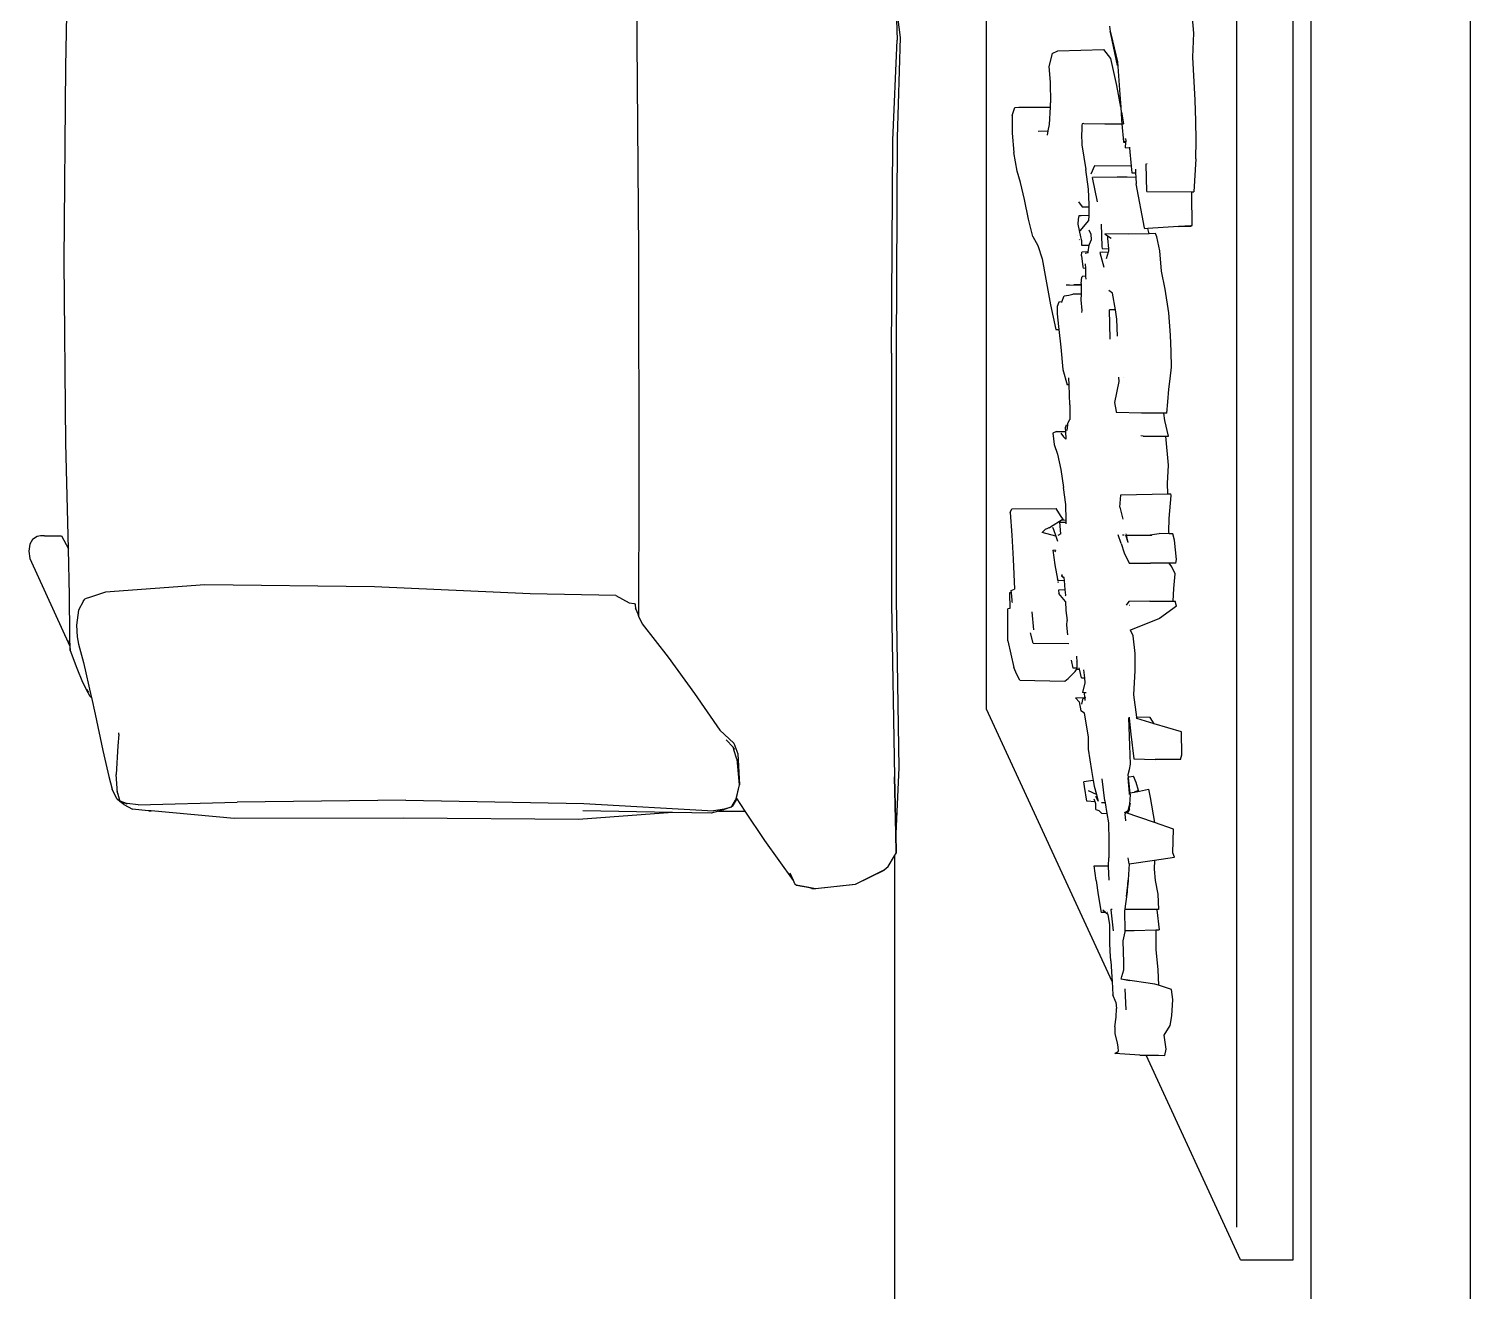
# Model space of a CAD drawing. Header units: millimetres. Extents: x -650 to 3773, y 316 to 2389.
# Drawn here: x 750.1 to 827, y 441.5 to 508.8 of the extents above; entities that cross this region are included whole.
import ezdxf

# ---------------------------------------------------------------- set-up
doc = ezdxf.new("R2010")
doc.units = ezdxf.units.MM

# ---------------------------------------------------------------- blocks, each defined once
blk = doc.blocks.new('A$C1e894cf7')
for p, q in [((0, 338.295), (769.932, 338.295)), ((761.447, 329.809), (436.163, 329.809)), ((700.037, 328.86), (610.076, 328.86)), ((700.037, 326.049), (700.037, 328.86)), ((700.037, 326.049), (689.125, 321.014)), ((611.024, 325.837), (698.115, 325.837)), ((698.115, 325.837), (698.297, 325.837)), ((638.195, 323.633), (635.899, 323.508)), ((639.298, 323.663), (638.195, 323.633)), ((640.354, 323.68), (639.298, 323.663)), ((641.331, 323.668), (640.354, 323.68)), ((641.331, 323.668), (643.079, 323.553)), ((634.622, 323.557), (633.203, 323.436)), ((635.899, 323.508), (634.622, 323.557)), ((643.065, 321.059), (643.078, 323.461)), ((643.078, 323.461), (643.079, 323.553)), ((643.226, 323.458), (643.078, 323.461)), ((644.888, 323.472), (643.226, 323.458)), ((644.888, 323.472), (644.893, 323.403)), ((644.907, 323.405), (644.888, 323.472)), ((644.893, 323.403), (644.907, 323.405)), ((644.893, 323.403), (644.935, 322.75)), ((644.935, 322.75), (644.907, 323.405)), ((671.889, 322.895), (671.455, 321.442)), ((673.113, 322.914), (671.889, 322.895)), ((673.35, 322.841), (673.113, 322.914)), ((673.35, 322.841), (673.35, 321.493)), ((644.935, 322.75), (645.041, 321.105)), ((648.275, 322.037), (647.315, 321.831)), ((649.544, 322.223), (648.275, 322.037)), ((650.724, 322.322), (649.544, 322.223)), ((651.591, 322.352), (650.724, 322.322)), ((652.439, 322.363), (651.591, 322.352)), ((653.05, 322.298), (652.439, 322.363)), ((653.608, 322.221), (653.05, 322.298)), ((654.286, 322.178), (653.608, 322.221)), ((654.896, 322.114), (654.286, 322.178)), ((654.896, 322.114), (654.895, 321.964)), ((656.122, 322.204), (655.276, 322.005)), ((656.116, 320.864), (656.121, 322.07)), ((657.661, 322.205), (656.121, 322.07)), ((656.121, 322.07), (656.122, 322.204)), ((658.64, 322.161), (657.661, 322.205)), ((659.191, 322.168), (658.64, 322.161)), ((659.285, 322.349), (659.188, 322.336)), ((659.191, 322.168), (659.188, 322.336)), ((659.237, 319.664), (659.191, 322.168)), ((660.509, 322.253), (659.285, 322.349)), ((661.2, 322.219), (660.509, 322.253)), ((661.318, 322.238), (661.2, 322.219)), ((661.318, 322.238), (661.314, 321.714)), ((661.319, 322.435), (661.318, 322.238)), ((661.67, 322.525), (661.319, 322.435)), ((662.696, 322.639), (661.67, 322.525)), ((662.889, 322.592), (662.696, 322.639)), ((662.887, 322.249), (662.883, 321.247)), ((662.889, 322.592), (662.887, 322.249)), ((663.092, 322.392), (662.887, 322.249)), ((663.459, 322.565), (663.092, 322.392)), ((664.238, 322.492), (663.459, 322.565)), ((664.91, 322.449), (664.238, 322.492)), ((665.181, 322.634), (664.91, 322.564)), ((664.91, 322.449), (664.91, 322.564)), ((664.918, 321.22), (664.91, 322.449)), ((665.181, 322.634), (665.836, 321.735)), ((677.067, 322.47), (676.719, 321.456)), ((678.332, 322.435), (677.067, 322.47)), ((678.571, 322.537), (678.332, 322.435)), ((678.729, 321.465), (678.571, 322.537)), ((685.633, 322.372), (685.397, 321.671)), ((686.162, 322.435), (685.633, 322.372)), ((687.022, 322.392), (686.162, 322.435)), ((687.55, 322.292), (687.022, 322.392)), ((688.052, 321.981), (687.55, 322.292)), ((688.807, 322.092), (688.052, 321.981)), ((689.136, 322.013), (688.807, 322.092)), ((645.481, 321.592), (645.315, 321.514)), ((645.315, 321.514), (645.323, 321.173)), ((646.233, 321.747), (645.481, 321.592)), ((647.315, 321.831), (646.233, 321.747)), ((654.895, 321.964), (654.889, 320.772)), ((655.276, 322.005), (654.895, 321.964)), ((661.387, 321.098), (661.314, 321.714)), ((661.387, 321.098), (661.388, 321.312)), ((665.836, 321.735), (666.459, 320.177)), ((671.455, 321.442), (671.127, 321.238)), ((671.455, 321.442), (671.18, 320.522)), ((673.326, 320.361), (673.35, 321.493)), ((675.384, 321.235), (676.719, 321.456)), ((676.719, 321.456), (676.186, 319.9)), ((678.729, 321.465), (679.203, 321.447)), ((678.93, 320.107), (678.729, 321.465)), ((679.203, 321.447), (679.811, 321.503)), ((679.811, 321.503), (680.542, 321.634)), ((680.542, 321.634), (681.355, 321.67)), ((681.354, 321.272), (681.353, 320.333)), ((681.355, 321.476), (681.354, 321.272)), ((681.354, 321.272), (681.369, 321.273)), ((681.355, 321.67), (681.355, 321.587)), ((681.355, 321.587), (681.37, 321.581)), ((681.355, 321.587), (681.355, 321.476)), ((681.369, 321.478), (681.355, 321.476)), ((681.37, 321.581), (682.439, 321.71)), ((682.443, 321.536), (682.439, 321.71)), ((682.443, 321.536), (683.483, 321.534)), ((682.47, 320.377), (682.443, 321.536)), ((683.483, 321.534), (684.581, 321.636)), ((684.581, 321.636), (685.397, 321.671)), ((685.334, 321.483), (685.087, 319.799)), ((685.397, 321.671), (685.334, 321.483)), ((689.125, 321.014), (689.132, 321.674)), ((689.132, 321.674), (689.136, 322.013)), ((641.589, 320.991), (641.605, 321.023)), ((641.59, 321.077), (641.59, 321.047)), ((643.065, 321.059), (641.605, 321.023)), ((645.013, 320.935), (642.652, 320.476)), ((645.013, 320.935), (645.012, 320.939)), ((645.052, 320.943), (645.013, 320.935)), ((645.047, 321.106), (645.041, 321.105)), ((645.041, 321.105), (645.052, 320.943)), ((645.323, 321.173), (645.047, 321.106)), ((645.323, 321.173), (645.35, 320.09)), ((654.889, 320.772), (654.861, 319.429)), ((656.116, 320.864), (656.099, 320.725)), ((661.386, 320.037), (661.387, 321.098)), ((662.881, 320.117), (662.883, 321.247)), ((664.918, 321.22), (664.94, 320.092)), ((671.107, 320.514), (669.908, 320.366)), ((671.127, 321.238), (671.107, 320.514)), ((671.18, 320.522), (671.107, 320.514)), ((675.02, 320.611), (674.589, 320.476)), ((674.935, 321.14), (675.384, 321.235)), ((675.09, 320.497), (674.935, 321.14)), ((675.02, 320.611), (675.108, 320.382)), ((675.09, 320.497), (675.11, 320.382)), ((689.121, 320.672), (689.042, 319.34)), ((689.121, 320.672), (689.125, 321.014)), ((639.132, 319.771), (638.837, 319.712)), ((639.455, 319.835), (639.141, 319.773)), ((639.231, 319.709), (639.455, 319.729)), ((639.455, 319.802), (639.455, 319.835)), ((639.455, 319.729), (640.421, 319.817)), ((639.455, 319.729), (639.455, 319.767)), ((639.457, 318.82), (639.455, 319.729)), ((640.297, 319.932), (640.266, 319.876)), ((640.297, 319.932), (640.416, 319.925)), ((640.416, 319.925), (640.421, 319.817)), ((640.416, 319.925), (640.428, 319.924)), ((640.421, 319.817), (640.432, 319.818)), ((640.432, 319.818), (640.428, 319.924)), ((640.428, 319.924), (640.743, 319.905)), ((640.704, 320.125), (640.753, 320.13)), ((640.753, 320.13), (640.743, 319.905)), ((640.753, 320.13), (641.721, 320.223)), ((641.721, 320.223), (641.699, 318.259)), ((641.721, 320.223), (642.075, 320.258)), ((641.876, 320.445), (642.077, 320.453)), ((642.075, 320.258), (642.077, 320.453)), ((642.077, 320.453), (642.312, 320.463)), ((642.31, 319.996), (642.294, 319.995)), ((642.31, 319.996), (642.308, 319.477)), ((642.312, 320.463), (642.31, 319.996)), ((642.312, 320.463), (642.652, 320.476)), ((645.35, 320.09), (645.333, 318.809)), ((652.974, 319.833), (652.974, 319.83)), ((659.895, 319.619), (660.546, 319.775)), ((661.386, 319.968), (661.318, 319.953)), ((661.385, 319.75), (661.385, 319.845)), ((661.78, 320.055), (661.386, 319.928)), ((661.78, 320.055), (661.386, 319.968)), ((661.386, 319.968), (661.386, 320.037)), ((661.847, 319.683), (662.34, 319.846)), ((662.34, 319.846), (662.881, 320.117)), ((664.94, 320.092), (665.13, 319.955)), ((665.127, 320.116), (665.127, 320.132)), ((666.454, 320.174), (666.45, 320.183)), ((666.459, 320.177), (666.454, 320.174)), ((666.454, 320.174), (666.459, 320.175)), ((666.765, 320.333), (666.459, 320.177)), ((666.459, 320.177), (666.459, 320.175)), ((667.698, 320.424), (666.765, 320.333)), ((668.614, 320.424), (667.698, 320.424)), ((669.908, 320.366), (668.614, 320.424)), ((671.095, 320.11), (671.144, 320.115)), ((671.105, 320.475), (671.105, 320.469)), ((672.61, 320.141), (671.138, 320.101)), ((671.138, 320.101), (671.147, 320.115)), ((671.138, 320.101), (671.144, 320.115)), ((671.144, 320.115), (671.147, 320.115)), ((671.147, 320.115), (672.012, 320.198)), ((672.012, 320.198), (673.326, 320.361)), ((673.608, 320.181), (672.61, 320.141)), ((673.899, 320.126), (673.608, 320.181)), ((674.164, 320.061), (673.899, 320.126)), ((675.147, 320.165), (674.164, 320.061)), ((674.589, 320.476), (674.246, 320.349)), ((674.281, 320.108), (674.246, 320.349)), ((675.153, 320.131), (674.33, 320.056)), ((675.108, 320.382), (675.11, 320.382)), ((675.108, 320.382), (675.112, 320.371)), ((675.11, 320.382), (675.112, 320.371)), ((675.112, 320.371), (675.147, 320.165)), ((675.239, 320.175), (675.147, 320.165)), ((675.148, 320.163), (675.152, 320.141)), ((675.222, 320.137), (675.153, 320.131)), ((675.153, 320.136), (675.153, 320.131)), ((675.736, 320.147), (675.239, 320.175)), ((675.736, 320.147), (675.695, 320.158)), ((675.695, 320.158), (675.754, 320.146)), ((676.077, 320.058), (675.736, 320.147)), ((675.754, 320.146), (675.736, 320.147)), ((675.754, 320.146), (675.757, 320.146)), ((675.757, 320.146), (676.04, 320.092)), ((676.049, 320.088), (675.757, 320.146)), ((676.033, 320.131), (675.757, 320.146)), ((676.033, 320.131), (676.172, 320.063)), ((676.06, 320.085), (676.033, 320.131)), ((676.049, 320.088), (676.04, 320.092)), ((676.063, 320.081), (676.049, 320.088)), ((676.06, 320.085), (676.049, 320.088)), ((676.172, 320.063), (676.06, 320.085)), ((676.063, 320.081), (676.06, 320.085)), ((676.159, 320.036), (676.063, 320.081)), ((676.077, 320.058), (676.063, 320.081)), ((676.159, 320.036), (676.077, 320.058)), ((676.178, 319.888), (676.077, 320.058)), ((676.18, 319.892), (676.172, 320.063)), ((676.172, 319.88), (676.26, 319.893)), ((676.178, 319.888), (676.172, 319.88)), ((676.18, 319.892), (676.178, 319.888)), ((676.181, 319.883), (676.178, 319.888)), ((676.186, 319.9), (676.18, 319.892)), ((676.181, 319.883), (676.18, 319.892)), ((676.186, 319.9), (676.181, 319.883)), ((676.622, 319.938), (676.26, 319.893)), ((678.919, 320.106), (678.596, 320.056)), ((678.928, 320.106), (678.919, 320.106)), ((678.93, 320.107), (680.058, 320.039)), ((680.17, 320.042), (679.802, 320.065)), ((680.248, 320.028), (679.802, 320.065)), ((680.058, 320.039), (679.802, 320.065)), ((680.662, 319.977), (680.058, 320.039)), ((680.248, 320.028), (680.058, 320.039)), ((680.293, 320.025), (680.17, 320.042)), ((680.293, 320.025), (680.248, 320.028)), ((680.302, 320.024), (680.293, 320.025)), ((680.417, 320.017), (680.302, 320.024)), ((680.662, 319.977), (680.302, 320.024)), ((681.449, 319.888), (680.417, 320.017)), ((681.353, 320.333), (681.354, 319.915)), ((682.485, 319.902), (681.449, 319.888)), ((682.485, 319.902), (682.47, 320.377)), ((682.544, 319.903), (682.485, 319.902)), ((683.034, 319.785), (682.544, 319.903)), ((684.183, 319.834), (683.034, 319.785)), ((684.569, 319.822), (684.183, 319.834)), ((684.932, 319.728), (684.569, 319.822)), ((685.071, 319.692), (684.932, 319.728)), ((685.164, 320.134), (685.071, 319.692)), ((685.087, 319.799), (685.071, 319.692)), ((685.581, 319.873), (686.705, 319.934)), ((634.247, 319.067), (634.542, 319.102)), ((634.535, 319.104), (636.147, 319.481)), ((634.661, 319.13), (634.535, 319.104)), ((634.542, 319.102), (634.661, 319.13)), ((636.344, 319.489), (634.661, 319.13)), ((634.661, 319.13), (636.147, 319.481)), ((635.982, 319.132), (635.5, 318.757)), ((637.405, 319.45), (635.982, 319.132)), ((636.147, 319.481), (637.895, 319.615)), ((638.576, 319.663), (637.405, 319.45)), ((637.895, 319.615), (638.576, 319.663)), ((638.576, 319.663), (639.231, 319.709)), ((638.777, 319.701), (638.773, 319.7)), ((642.308, 319.477), (642.319, 318.156)), ((645.333, 318.809), (645.435, 318.964)), ((645.435, 318.964), (645.552, 319.143)), ((645.435, 318.964), (645.557, 318.948)), ((645.557, 318.948), (646.123, 319.002)), ((646.109, 318.673), (646.123, 319.002)), ((646.123, 319.002), (646.26, 319.015)), ((646.26, 319.015), (646.271, 319.012)), ((646.271, 318.985), (646.271, 319.012)), ((646.271, 319.012), (646.311, 318.998)), ((646.311, 318.998), (646.321, 318.554)), ((646.311, 318.998), (646.665, 318.879)), ((648.492, 319.223), (648.34, 319.03)), ((649.386, 319.378), (648.492, 319.223)), ((649.386, 319.378), (649.372, 319.057)), ((650.144, 319.083), (649.372, 319.057)), ((649.875, 319.462), (649.386, 319.378)), ((650.788, 319.485), (649.875, 319.462)), ((650.945, 319.105), (650.144, 319.083)), ((652.969, 319.541), (653.205, 319.561)), ((653.205, 319.561), (654.324, 319.334)), ((654.324, 319.334), (654.791, 319.412)), ((654.791, 319.412), (654.861, 319.429)), ((659.264, 319.66), (659.237, 319.664)), ((659.895, 319.619), (659.264, 319.66)), ((661.847, 319.683), (661.384, 319.522)), ((685.192, 319.2), (670.668, 312.499)), ((676.232, 318.919), (676.744, 319.004)), ((676.744, 319.004), (677.692, 319.031)), ((677.692, 319.031), (678.601, 319.027)), ((679.03, 319.012), (678.601, 319.027)), ((679.03, 319.012), (679.03, 319.036)), ((679.038, 318.244), (679.03, 319.012)), ((679.073, 319.01), (679.03, 319.012)), ((679.791, 319.05), (679.073, 319.01)), ((681.339, 319.151), (681.338, 319.203)), ((681.339, 319.151), (681.371, 319.13)), ((681.371, 319.13), (682.505, 319.256)), ((681.638, 319), (681.514, 318.856)), ((681.516, 318.965), (681.516, 318.957)), ((682.153, 319.081), (681.638, 319)), ((683.136, 319.08), (682.153, 319.081)), ((683.586, 319.104), (683.136, 319.08)), ((684.094, 319.13), (683.586, 319.104)), ((684.094, 319.13), (684.976, 319.19)), ((684.976, 319.19), (685.192, 319.2)), ((685.192, 319.2), (685.916, 319.232)), ((686.293, 319.405), (685.916, 319.232)), ((686.293, 319.405), (686.64, 319.443)), ((687.108, 319.423), (686.64, 319.443)), ((687.622, 319.345), (687.108, 319.423)), ((687.622, 319.345), (687.963, 319.354)), ((687.963, 319.354), (688.492, 319.478)), ((688.492, 319.478), (688.691, 319.504)), ((688.691, 319.504), (688.94, 319.521)), ((689.042, 319.34), (688.94, 319.521)), ((635.556, 316.316), (635.5, 318.757)), ((639.432, 317.701), (639.457, 318.82)), ((641.699, 318.259), (642.141, 318.065)), ((642.111, 318.275), (642.11, 318.28)), ((643.622, 318.424), (642.319, 318.156)), ((644.803, 318.618), (645.993, 318.654)), ((645.993, 318.654), (646.109, 318.673)), ((646.272, 318.675), (646.272, 318.672)), ((646.321, 318.554), (647.101, 318.754)), ((673.94, 318.099), (674.477, 318.198)), ((675.569, 318.809), (674.397, 318.677)), ((674.476, 318.206), (674.477, 318.198)), ((674.477, 318.198), (674.776, 318.253)), ((674.477, 318.198), (674.557, 317.693)), ((674.776, 318.253), (675.217, 318.365)), ((675.217, 318.365), (675.026, 317.946)), ((675.219, 318.37), (675.217, 318.365)), ((675.224, 318.367), (675.58, 318.457)), ((675.308, 318.324), (675.368, 318.36)), ((675.58, 318.457), (675.368, 318.36)), ((675.614, 318.297), (675.473, 318.242)), ((675.569, 318.809), (675.676, 318.827)), ((675.614, 318.297), (675.584, 317.846)), ((675.718, 318.338), (675.614, 318.297)), ((675.676, 318.827), (675.669, 318.631)), ((675.676, 318.827), (676.232, 318.919)), ((676.032, 318.34), (675.718, 318.338)), ((676.032, 318.34), (676.077, 318.486)), ((676.221, 318.639), (676.077, 318.486)), ((676.221, 318.639), (676.232, 318.919)), ((679.805, 318.354), (679.038, 318.244)), ((679.805, 318.354), (680.574, 318.451)), ((680.574, 318.451), (681.51, 318.622)), ((681.514, 318.856), (681.388, 318.71)), ((681.413, 318.922), (681.414, 318.927)), ((681.514, 318.856), (681.51, 318.622)), ((639.432, 317.701), (639.463, 317.607)), ((639.463, 317.607), (639.524, 317.595)), ((639.524, 317.595), (639.843, 317.588)), ((639.843, 317.588), (639.965, 317.565)), ((639.965, 317.565), (640.583, 317.586)), ((640.583, 317.586), (641.885, 317.793)), ((642.948, 317.948), (641.885, 317.793)), ((643.767, 317.978), (642.948, 317.948)), ((643.612, 317.416), (643.88, 317.613)), ((643.883, 317.976), (643.767, 317.978)), ((643.88, 317.613), (643.883, 317.976)), ((644.347, 317.97), (643.883, 317.976)), ((644.347, 317.97), (644.364, 317.555)), ((644.354, 317.97), (644.347, 317.97)), ((644.354, 317.97), (644.364, 317.555)), ((644.605, 317.966), (644.354, 317.97)), ((644.364, 317.555), (644.366, 317.43)), ((644.366, 317.43), (644.54, 317.396)), ((645.171, 317.491), (644.605, 317.966)), ((644.8, 317.377), (645.492, 317.511)), ((645.353, 318.083), (645.122, 317.987)), ((645.623, 318.104), (645.353, 318.083)), ((645.492, 317.511), (645.629, 317.56)), ((645.868, 317.99), (645.623, 318.104)), ((645.629, 317.56), (645.681, 317.571)), ((645.631, 317.446), (645.641, 317.455)), ((645.681, 317.571), (645.88, 317.572)), ((645.92, 317.982), (645.868, 317.99)), ((645.88, 317.572), (645.922, 317.57)), ((645.922, 317.57), (645.92, 317.982)), ((646.291, 317.925), (645.92, 317.982)), ((646.291, 317.925), (646.299, 317.586)), ((646.338, 317.918), (646.291, 317.925)), ((646.494, 317.574), (646.299, 317.586)), ((646.338, 317.918), (646.371, 317.759)), ((646.494, 317.574), (647.079, 317.646)), ((647.165, 317.794), (646.923, 317.786)), ((647.079, 317.646), (647.162, 317.666)), ((647.165, 317.794), (647.162, 317.666)), ((647.605, 317.809), (647.165, 317.794)), ((647.605, 317.809), (647.59, 317.642)), ((647.59, 317.642), (647.634, 317.587)), ((647.736, 317.813), (647.605, 317.809)), ((647.969, 317.549), (647.634, 317.587)), ((647.969, 317.549), (648.046, 317.549)), ((648.046, 317.549), (648.041, 317.156)), ((648.046, 317.549), (648.055, 317.548)), ((648.051, 316.931), (648.055, 317.548)), ((648.055, 317.548), (648.538, 317.543)), ((648.538, 317.543), (648.548, 317.116)), ((648.538, 317.543), (648.842, 317.539)), ((648.842, 317.539), (649.406, 317.579)), ((649.406, 317.579), (649.514, 317.574)), ((668.538, 317.467), (668.475, 317.454)), ((668.535, 317.341), (668.538, 317.467)), ((669.007, 317.562), (668.538, 317.467)), ((668.576, 317.674), (669.009, 317.722)), ((668.576, 317.675), (668.576, 317.674)), ((669.007, 317.562), (669.009, 317.722)), ((669.009, 317.722), (669.263, 317.75)), ((669.263, 317.75), (669.794, 317.615)), ((669.797, 317.715), (669.794, 317.615)), ((669.8, 317.824), (669.797, 317.715)), ((669.797, 317.715), (670.047, 317.738)), ((670.046, 317.756), (670.043, 317.8)), ((670.047, 317.738), (670.088, 317.742)), ((670.075, 317.244), (670.047, 317.738)), ((670.075, 317.244), (670.291, 317.451)), ((670.087, 317.756), (670.086, 317.788)), ((670.088, 317.742), (670.215, 317.754)), ((670.09, 317.653), (670.088, 317.742)), ((670.403, 317.595), (670.09, 317.653)), ((670.291, 317.451), (670.772, 317.529)), ((670.88, 317.721), (670.772, 317.529)), ((670.88, 317.721), (670.879, 317.721)), ((670.88, 317.721), (670.889, 317.72)), ((670.888, 317.722), (670.889, 317.72)), ((670.889, 317.72), (672.152, 317.93)), ((672.152, 317.93), (672.8, 317.92)), ((672.8, 317.92), (673.94, 318.099)), ((674.79, 317.738), (674.557, 317.693)), ((675.584, 317.846), (674.79, 317.738)), ((644.54, 317.396), (644.8, 317.377)), ((645.424, 317.34), (645.426, 317.341)), ((648.036, 316.747), (648.051, 316.931)), ((648.602, 316.901), (648.548, 317.116)), ((648.624, 316.645), (648.602, 316.901)), ((652.56, 316.578), (653.373, 316.801)), ((653.374, 316.906), (652.998, 316.89)), ((653.374, 316.906), (653.373, 316.801)), ((654.436, 316.952), (653.374, 316.906)), ((654.436, 316.952), (655.222, 316.941)), ((655.43, 316.844), (655.222, 316.941)), ((655.517, 316.836), (655.43, 316.844)), ((655.52, 316.756), (655.517, 316.836)), ((655.82, 316.807), (655.517, 316.836)), ((655.52, 316.756), (655.666, 316.694)), ((655.666, 316.694), (655.87, 316.708)), ((655.859, 316.245), (655.87, 316.708)), ((655.87, 316.708), (656.281, 316.738)), ((656.143, 316.609), (656.281, 316.738)), ((659.756, 316.736), (658.848, 316.604)), ((660.591, 316.752), (659.756, 316.736)), ((660.585, 316.608), (660.591, 316.752)), ((660.7, 316.754), (660.591, 316.752)), ((660.795, 316.756), (660.7, 316.754)), ((660.706, 316.413), (660.7, 316.754)), ((663.812, 316.66), (663.663, 316.648)), ((664.314, 316.703), (663.812, 316.66)), ((663.812, 316.66), (663.824, 316.338)), ((664.589, 316.726), (664.314, 316.703)), ((664.314, 316.703), (664.332, 316.343)), ((664.934, 316.711), (664.497, 316.36)), ((664.589, 316.726), (664.628, 316.697)), ((664.934, 316.711), (665.415, 316.738)), ((665.415, 316.738), (665.939, 316.799)), ((666.203, 316.793), (665.939, 316.799)), ((666.713, 316.834), (666.203, 316.793)), ((667.161, 314.991), (667.165, 316.898)), ((668.159, 317.331), (667.847, 317.324)), ((668.484, 317.124), (668.064, 317.028)), ((668.159, 317.331), (668.131, 317.321)), ((668.489, 317.34), (668.159, 317.331)), ((668.489, 317.34), (668.484, 317.124)), ((668.507, 317.34), (668.489, 317.34)), ((668.535, 317.341), (668.507, 317.34)), ((668.657, 317.224), (668.507, 317.34)), ((668.857, 317.031), (668.657, 317.224)), ((669.044, 316.851), (668.857, 317.031)), ((669.176, 316.676), (669.044, 316.851)), ((669.123, 314.29), (669.176, 316.676)), ((635.714, 316), (635.556, 316.316)), ((635.714, 316), (636.392, 315.82)), ((636.392, 315.82), (637.236, 315.894)), ((637.236, 315.894), (638.331, 315.924)), ((638.561, 315.91), (638.331, 315.924)), ((638.561, 314.232), (638.561, 315.91)), ((639.499, 315.856), (638.561, 315.91)), ((647.739, 315.675), (649.105, 315.911)), ((648.953, 316.524), (648.624, 316.645)), ((648.953, 316.524), (648.964, 316.365)), ((648.98, 316.514), (648.953, 316.524)), ((648.964, 316.365), (649.194, 316.269)), ((649.105, 315.911), (650.432, 316.209)), ((649.194, 316.269), (649.589, 316.271)), ((649.589, 316.271), (650.266, 316.343)), ((650.266, 316.343), (650.433, 316.363)), ((650.432, 316.209), (650.433, 316.363)), ((650.433, 316.363), (651.374, 316.473)), ((651.374, 316.473), (652.56, 316.578)), ((655.859, 316.245), (655.949, 316.045)), ((655.949, 316.045), (656.561, 316.11)), ((655.956, 316.462), (656.143, 316.609)), ((656.561, 316.11), (657.071, 316.291)), ((657.071, 316.291), (657.897, 316.473)), ((657.897, 316.473), (658.848, 316.604)), ((660.348, 316.448), (659.977, 316.22)), ((659.99, 313.85), (659.977, 316.22)), ((660.585, 316.608), (660.348, 316.448)), ((660.582, 316.537), (660.585, 316.608)), ((660.582, 316.537), (660.968, 315.922)), ((661.315, 316.471), (660.706, 316.413)), ((660.968, 315.922), (661.097, 315.626)), ((660.968, 315.922), (661.017, 315.845)), ((660.974, 316.019), (661.088, 316.068)), ((661.088, 316.068), (661.44, 316.196)), ((661.44, 316.196), (661.256, 315.474)), ((661.315, 316.471), (661.407, 316.303)), ((661.44, 316.196), (661.713, 316.296)), ((662.187, 316.046), (662.185, 316.176)), ((662.187, 316.046), (662.97, 316.156)), ((662.217, 316.183), (662.309, 316.144)), ((662.97, 316.156), (663.739, 316.282)), ((663.499, 316.529), (663.566, 316.5)), ((663.566, 316.5), (663.663, 316.648)), ((663.566, 316.5), (663.639, 316.63)), ((663.566, 316.5), (663.566, 316.577)), ((663.824, 316.338), (663.739, 316.282)), ((663.89, 316.322), (663.929, 316.31)), ((664.332, 316.343), (664.497, 316.36)), ((639.824, 315.801), (639.499, 315.856)), ((639.846, 315.26), (639.824, 315.801)), ((640.055, 315.761), (639.824, 315.801)), ((645.465, 314.967), (645.955, 315.241)), ((645.955, 315.241), (646.653, 315.474)), ((646.653, 315.474), (647.739, 315.675)), ((661.256, 315.474), (661.097, 315.626)), ((643.5, 314.526), (642.588, 314.318)), ((644.534, 314.735), (643.5, 314.526)), ((645.465, 314.967), (644.534, 314.735)), ((665.486, 314.929), (666.447, 315.011)), ((667.161, 314.991), (666.603, 314.852)), ((638.579, 314.018), (638.561, 314.232)), ((639.013, 313.868), (638.579, 314.018)), ((639.013, 313.868), (639.964, 313.871)), ((639.964, 313.871), (640.99, 313.965)), ((641.983, 314.136), (640.99, 313.965)), ((642.588, 314.318), (641.983, 314.136)), ((660.185, 313.766), (659.99, 313.85)), ((660.185, 313.766), (661.392, 313.863)), ((661.392, 313.863), (662.666, 313.933)), ((662.666, 313.933), (664.271, 314.002)), ((664.337, 313.819), (664.271, 314.002)), ((664.472, 313.833), (664.337, 313.819)), ((664.859, 313.873), (664.472, 313.833)), ((664.472, 313.833), (664.472, 313.736)), ((664.472, 313.736), (665.304, 313.751)), ((664.961, 313.871), (664.859, 313.873)), ((664.961, 313.871), (664.96, 313.887)), ((665.304, 313.751), (665.328, 313.638)), ((667.037, 313.648), (665.328, 313.638)), ((667.037, 313.648), (668.457, 313.956)), ((668.829, 314.121), (668.457, 313.956)), ((669.123, 314.29), (668.829, 314.121)), ((670.668, 312.499), (617.654, 312.499)), ((633.335, 307.696), (634.848, 307.892)), ((633.344, 307.693), (634.996, 307.741)), ((634.848, 307.892), (640.187, 307.736)), ((640.329, 307.502), (634.996, 307.741)), ((640.187, 307.736), (651.503, 307.682)), ((651.692, 307.435), (640.329, 307.502)), ((651.503, 307.682), (664.834, 307.687)), ((651.692, 307.435), (665.069, 307.445)), ((664.834, 307.687), (673.805, 307.827)), ((665.069, 307.445), (674.291, 307.607)), ((673.805, 307.827), (677.31, 307.663)), ((677.31, 307.663), (674.291, 307.607)), ((674.291, 307.607), (677.345, 307.661)), ((678.314, 307.682), (677.31, 307.663)), ((677.31, 307.663), (677.345, 307.661)), ((677.345, 307.661), (678.317, 307.679)), ((678.314, 307.682), (678.317, 307.679)), ((678.317, 307.679), (678.355, 307.68)), ((678.492, 307.601), (678.355, 307.68)), ((678.492, 307.601), (705.701, 307.601)), ((679.071, 307.267), (678.492, 307.601)), ((679.247, 307.054), (679.071, 307.267)), ((679.254, 307.039), (679.247, 307.054)), ((679.254, 307.039), (679.265, 307.033)), ((680.004, 305.522), (679.254, 307.039)), ((679.265, 307.033), (680.022, 305.504)), ((680.233, 303.394), (680.004, 305.522)), ((680.022, 305.504), (680.25, 303.378)), ((680.056, 302.376), (680.233, 303.394)), ((680.187, 303.025), (680.066, 302.352)), ((680.25, 303.378), (680.187, 303.025)), ((680.242, 303.19), (680.187, 303.025)), ((680.242, 303.19), (680.25, 303.378)), ((679.813, 302.211), (677.67, 300.677)), ((679.813, 302.211), (679.415, 302.042)), ((679.994, 302.287), (679.813, 302.211)), ((679.994, 302.287), (680.056, 302.376)), ((680.066, 302.352), (679.994, 302.287)), ((677.67, 300.677), (676.115, 299.644)), ((671.789, 298.288), (672.48, 299.025)), ((672.314, 298.63), (672.703, 298.99)), ((672.48, 299.025), (673.063, 299.242)), ((672.806, 299.058), (672.703, 298.99)), ((672.703, 298.99), (672.737, 298.998)), ((672.806, 299.058), (672.737, 298.998)), ((672.737, 298.998), (672.835, 299.023)), ((673.335, 299.197), (672.835, 299.023)), ((673.063, 299.242), (674.701, 299.33)), ((673.335, 299.197), (674.718, 299.309)), ((675.404, 299.171), (674.701, 299.33)), ((674.718, 299.309), (675.528, 299.125)), ((676.115, 299.644), (675.404, 299.171)), ((675.51, 299.147), (675.404, 299.171)), ((675.51, 299.147), (675.863, 298.936)), ((675.857, 298.928), (675.528, 299.125)), ((676.115, 298.206), (676.115, 299.644)), ((669.844, 296.936), (671.789, 298.288)), ((675.863, 298.936), (675.857, 298.928)), ((675.881, 298.913), (675.857, 298.928)), ((675.887, 298.895), (675.881, 298.913)), ((675.887, 298.895), (675.893, 298.899)), ((676.004, 298.531), (675.887, 298.895)), ((675.893, 298.899), (676.016, 298.517)), ((676.004, 298.531), (676.093, 297.951)), ((676.044, 298.46), (676.016, 298.517)), ((676.044, 298.46), (676.115, 298.206)), ((675.702, 291.04), (676.093, 297.951)), ((676.115, 298.206), (676.222, 297.823)), ((676.222, 297.823), (676.184, 295.753)), ((667.894, 295.53), (669.844, 296.936)), ((666.125, 294.138), (667.894, 295.53)), ((676.184, 295.753), (676.097, 290.986)), ((676.184, 295.753), (676.563, 290.754)), ((629.039, 293.842), (635.056, 293.859)), ((635.056, 293.859), (646.23, 293.954)), ((646.23, 293.954), (658.857, 293.962)), ((658.857, 293.962), (665.706, 293.954)), ((665.001, 293.442), (665.038, 293.724)), ((665.038, 293.724), (665.082, 293.781)), ((665.344, 293.797), (665.082, 293.781)), ((665.29, 293.774), (665.344, 293.797)), ((665.344, 293.797), (665.596, 293.905)), ((665.596, 293.905), (665.706, 293.954)), ((665.706, 293.954), (666.125, 294.138)), ((664.621, 292.742), (665.001, 293.442)), ((664.621, 292.742), (664.52, 288.169)), ((675.522, 281.547), (675.702, 291.04)), ((676.563, 290.754), (676.49, 281.417)), ((664.52, 288.169), (664.156, 279.877)), ((675.522, 281.547), (675.641, 272.547)), ((676.49, 281.417), (676.503, 272.394)), ((664.156, 279.877), (664.045, 270.826)), ((675.784, 267.275), (675.641, 272.547)), ((676.503, 272.394), (676.104, 267.955)), ((664.045, 270.826), (664.434, 265.519)), ((676.09, 267.799), (676.015, 266.957)), ((676.104, 267.955), (676.09, 267.799)), ((676.104, 267.862), (676.09, 267.799)), ((676.104, 267.862), (676.104, 267.955)), ((675.784, 267.275), (675.704, 266.674)), ((675.752, 266.512), (676.015, 266.957)), ((672.034, 266.245), (671.943, 266.238)), ((672.034, 266.245), (672.637, 266.186)), ((672.637, 266.186), (674.156, 266.103)), ((675.132, 266.173), (674.156, 266.103)), ((675.462, 266.126), (674.941, 265.887)), ((675.041, 266.135), (675.182, 266.172)), ((675.132, 266.173), (675.524, 266.276)), ((675.462, 266.126), (675.486, 266.159)), ((675.486, 266.159), (675.508, 266.188)), ((675.486, 266.159), (675.497, 266.162)), ((675.59, 266.29), (675.497, 266.162)), ((675.587, 266.283), (675.497, 266.162)), ((675.497, 266.162), (675.508, 266.188)), ((675.508, 266.188), (675.552, 266.247)), ((675.524, 266.276), (675.55, 266.282)), ((675.54, 266.259), (675.524, 266.276)), ((675.54, 266.259), (675.55, 266.282)), ((675.552, 266.247), (675.54, 266.259)), ((675.55, 266.282), (675.571, 266.288)), ((675.571, 266.288), (675.636, 266.477)), ((675.59, 266.29), (675.587, 266.283)), ((675.721, 266.669), (675.59, 266.29)), ((675.752, 266.512), (675.59, 266.29)), ((675.636, 266.477), (675.704, 266.674)), ((675.636, 266.477), (675.721, 266.669)), ((664.434, 265.519), (664.696, 264.724)), ((670.949, 264.977), (672.873, 265.388)), ((672.873, 265.388), (674.271, 265.703)), ((674.271, 265.703), (674.941, 265.887)), ((664.696, 264.724), (664.785, 264.441)), ((664.891, 264.358), (664.785, 264.441)), ((668.185, 264.346), (670.004, 264.761)), ((669.238, 264.297), (669.64, 264.521)), ((669.614, 264.528), (669.679, 264.553)), ((670.002, 264.71), (669.64, 264.521)), ((669.679, 264.553), (669.792, 264.612)), ((669.997, 264.719), (670.009, 264.725)), ((670.002, 264.71), (670.009, 264.725)), ((670.004, 264.761), (670.059, 264.774)), ((670.022, 264.751), (670.004, 264.761)), ((670.009, 264.725), (670.02, 264.749)), ((670.009, 264.725), (670.04, 264.741)), ((670.02, 264.749), (670.04, 264.741)), ((670.059, 264.774), (670.04, 264.741)), ((670.059, 264.774), (670.949, 264.977)), ((662.635, 261.488), (667.308, 263.621)), ((666.736, 263.632), (664.607, 263.608)), ((664.891, 264.358), (665.39, 264.089)), ((665.39, 264.089), (666.203, 263.975)), ((666.203, 263.975), (666.808, 264.024)), ((667.545, 263.641), (666.736, 263.632)), ((667.225, 263.614), (666.736, 263.632)), ((666.808, 264.024), (667.212, 264.09)), ((667.212, 264.09), (668.185, 264.346)), ((667.225, 263.614), (667.308, 263.621)), ((667.308, 263.621), (667.545, 263.641)), ((667.545, 263.641), (668.484, 263.997)), ((668.484, 263.997), (669.238, 264.297)), ((636.394, 263.404), (628.049, 263.59)), ((646.788, 263.328), (636.394, 263.404)), ((656.489, 263.407), (646.788, 263.328)), ((662.117, 263.546), (656.489, 263.407)), ((661.423, 262.265), (661.427, 263.181)), ((661.427, 263.181), (662.117, 263.546)), ((664.607, 263.608), (662.117, 263.546)), ((661.423, 262.265), (661.435, 262.055)), ((661.435, 262.055), (661.474, 261.89)), ((661.474, 261.89), (661.624, 261.639)), ((661.624, 261.639), (661.875, 261.488)), ((661.875, 261.488), (662.255, 261.438)), ((662.255, 261.438), (662.635, 261.488))]:
    blk.add_line(p, q)

msp = doc.modelspace()

# ---------------------------------------------------------------- block references
at = {"rotation": 270}
msp.add_blockref('A$C1e894cf7', (488.682, 1143.208), dxfattribs=at)

doc.saveas('drawing.dxf')
